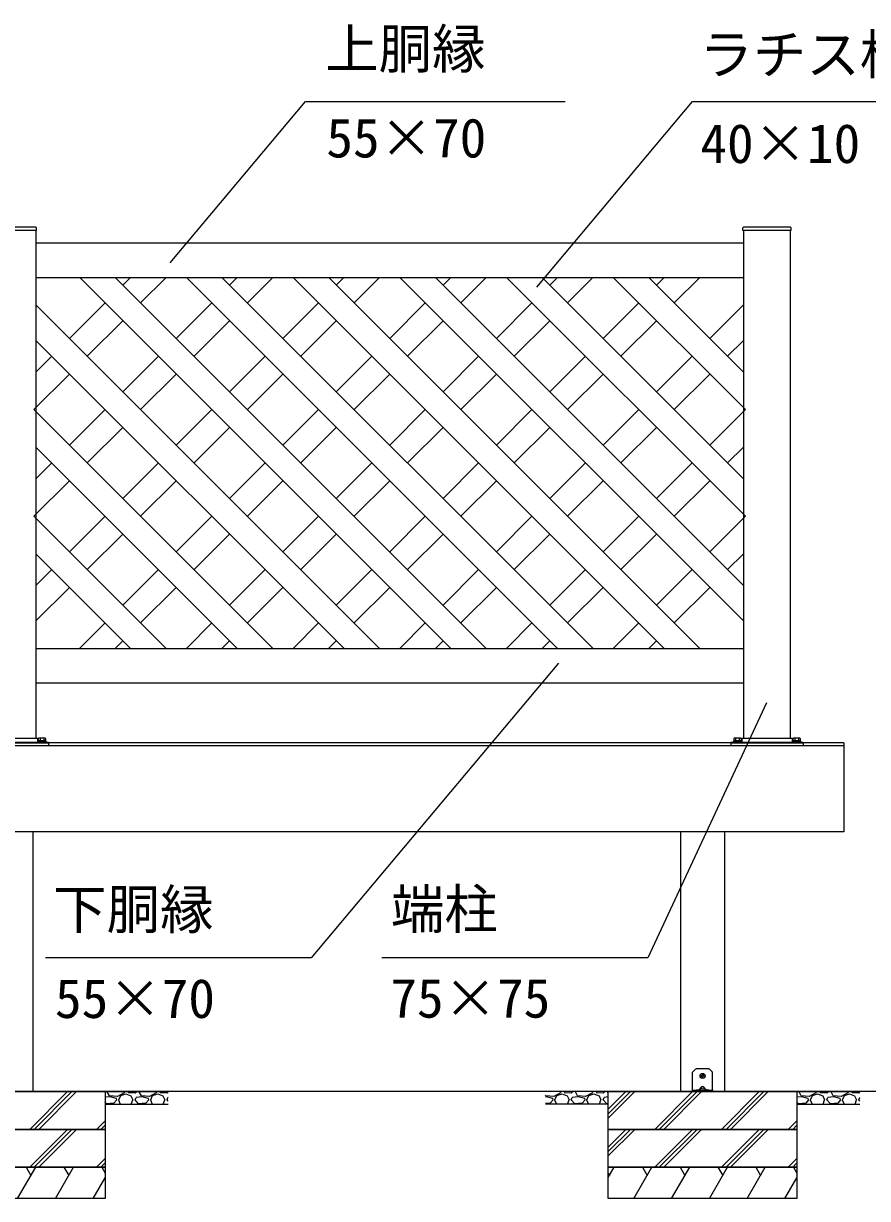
# Model space of a CAD drawing. Units: millimetres, scale not verified. Extents: x -4375 to 4375, y -6499 to 6473.
# Drawn here: x 18 to 1360, y 81 to 1950 of the extents above; entities that cross this region are included whole.
import ezdxf
from ezdxf.enums import TextEntityAlignment as Align

# ---------------------------------------------------------------- set-up
doc = ezdxf.new("R2010")
doc.units = ezdxf.units.MM
doc.header["$LTSCALE"] = 30
for name, color, linetype in [('0-2_YKK_13', 4, 'Continuous'), ('0-3_YKK_A1', 4, 'Continuous'), ('0-4_YKK_D', 6, 'Continuous')]:
    doc.layers.add(name, color=color, linetype=linetype)
doc.styles.add('ＭＳ ゴシック', font='')
doc.styles.get('ＭＳ ゴシック').set_extended_font_data('MS Gothic')

msp = doc.modelspace()

# ---------------------------------------------------------------- linework, layer by layer
at = {"layer": '0-2_YKK_13'}
for p, q in [((1085.91, 286.21), (1081.5, 281.8)), ((1081.5, 253.8), (1081.5, 281.8)), ((1107.67, 286.8), (1087.33, 286.8)), ((1113.5, 281.8), (1109.09, 286.21)), ((1113.5, 253.8), (1113.5, 281.8)), ((1095.26, 276.3), (1096.36, 276.32)), ((1095.26, 275.3), (1096.36, 275.28)), ((1096.36, 276.32), (1096.88, 276.42)), ((1096.36, 275.28), (1096.88, 275.18)), ((1096.98, 276.94), (1096.88, 276.42)), ((1096.98, 274.66), (1096.88, 275.18)), ((1097, 278.04), (1096.98, 276.94)), ((1097, 273.56), (1096.98, 274.66)), ((1098, 278.04), (1098.02, 276.94)), ((1098, 273.56), (1098.02, 274.66)), ((1098.02, 276.94), (1098.12, 276.42)), ((1098.02, 274.66), (1098.12, 275.18)), ((1098.64, 276.32), (1098.12, 276.42)), ((1098.64, 275.28), (1098.12, 275.18)), ((1099.74, 276.3), (1098.64, 276.32)), ((1099.74, 275.3), (1098.64, 275.28)), ((1081.5, 253.3), (1081.5, 253.8)), ((1085.91, 250.8), (1081.5, 250.8)), ((1085.91, 253.3), (1087.33, 253.3)), ((1085.91, 250.8), (1085.91, 253.3)), ((1087.33, 250.8), (1085.91, 250.8)), ((1107.67, 253.3), (1087.33, 253.3)), ((1107.67, 250.8), (1087.33, 250.8)), ((1096.06, 258.26), (1091.6, 253.8)), ((1093.5, 254.22), (1093.5, 253.8)), ((1094, 253.3), (1101, 253.3)), ((1103.4, 253.8), (1098.94, 258.26)), ((1101.5, 254.22), (1101.5, 253.8)), ((1107.67, 253.3), (1109.09, 253.3)), ((1109.09, 250.8), (1107.67, 250.8)), ((1109.09, 253.3), (1113.5, 253.3)), ((1109.09, 253.3), (1109.09, 250.8)), ((1113.5, 250.8), (1109.09, 250.8)), ((1113.5, 253.8), (1113.5, 253.3)), ((1113.5, 253.3), (1113.5, 250.8))]:
    msp.add_line(p, q, dxfattribs=at)
msp.add_lwpolyline([(1081.5, 250.8), (1081.5, 253.3), (1085.91, 253.3)], dxfattribs=at)
msp.add_circle((1097.5, 275.8), 4, dxfattribs=at)
for centre, radius, start, end in [((1087.33, 284.8), 2, 90, 135), ((1107.67, 284.8), 2, 45, 90), ((1097.5, 275.8), 2.3, 167.44414, 192.55586), ((1097.5, 275.8), 2.3, 77.44414, 102.55586), ((1097.5, 275.8), 2.3, 257.44414, 282.55586), ((1097.5, 275.8), 2.3, 347.44414, 12.55586), ((1094.5, 254.22), 1, 126.03188, 180), ((1094, 253.8), 0.5, 180, 270), ((1097.5, 250.1), 6.1, 53.96812, 126.03188), ((1101, 253.8), 0.5, 270, 0), ((1100.5, 254.22), 1, 0, 53.96812)]:
    msp.add_arc(centre, radius, start, end, dxfattribs=at)
for centre, major_axis, ratio, start_param, end_param in [((1092.1, 253.8), (0.688, 0.425), 0.381966, 2.1243707, 3.695167), ((1097.5, 255.37), (0, -3.54), 0.707107, 2.5261129, 3.7570724), ((1102.9, 253.8), (0.688, -0.425), 0.381966, 5.7296109, 7.3004073)]:
    msp.add_ellipse(centre, major_axis=major_axis, ratio=ratio, start_param=start_param, end_param=end_param, dxfattribs=at)
at = {"layer": '0-3_YKK_A1'}
for p, q in [((37.29, 1625.8), (-37.29, 1625.8)), ((37.5, 1620.8), (37.5, 812.8)), ((38.5, 1620.8), (38.29, 1624.85)), ((1162.5, 1620.8), (1162.5, 812.8)), ((1237.29, 1625.8), (1162.71, 1625.8)), ((1237.5, 812.8), (1237.5, 1620.8)), ((1238.5, 1620.8), (1238.29, 1624.85)), ((37.5, 1600.8), (1162.5, 1600.8)), ((37.5, 1545.8), (1162.5, 1545.8)), ((107.06, 1545.8), (697.06, 955.8)), ((163.63, 1545.8), (753.63, 955.8)), ((175.74, 1533.69), (187.84, 1545.8)), ((204.02, 1505.41), (244.41, 1545.8)), ((276.77, 1545.8), (866.77, 955.8)), ((333.33, 1545.8), (923.33, 955.8)), ((345.44, 1533.69), (357.55, 1545.8)), ((373.73, 1505.41), (414.12, 1545.8)), ((446.47, 1545.8), (1036.47, 955.8)), ((503.04, 1545.8), (1093.04, 955.8)), ((515.15, 1533.69), (527.25, 1545.8)), ((543.43, 1505.41), (583.82, 1545.8)), ((1162.5, 999.48), (616.18, 1545.8)), ((1162.5, 1056.05), (672.75, 1545.8)), ((696.96, 1545.8), (684.85, 1533.69)), ((753.53, 1545.8), (713.14, 1505.41)), ((1165.69, 1166), (785.88, 1545.8)), ((1162.5, 1225.75), (842.45, 1545.8)), ((866.67, 1545.8), (854.56, 1533.69)), ((923.23, 1545.8), (882.84, 1505.41)), ((1165.69, 1335.7), (955.59, 1545.8)), ((1162.5, 1395.46), (1012.16, 1545.8)), ((1036.37, 1545.8), (1024.26, 1533.69)), ((1092.94, 1545.8), (1052.55, 1505.41)), ((37.5, 1502.22), (583.92, 955.8)), ((90.88, 1448.84), (147.45, 1505.41)), ((260.59, 1448.84), (317.16, 1505.41)), ((430.29, 1448.84), (486.86, 1505.41)), ((656.57, 1505.41), (600, 1448.84)), ((826.27, 1505.41), (769.71, 1448.84)), ((995.98, 1505.41), (939.41, 1448.84)), ((1162.5, 1502.22), (1109.12, 1448.84)), ((119.17, 1420.56), (175.74, 1477.12)), ((288.87, 1420.56), (345.44, 1477.12)), ((458.58, 1420.56), (515.15, 1477.12)), ((684.85, 1477.12), (628.28, 1420.56)), ((854.56, 1477.12), (797.99, 1420.56)), ((1024.26, 1477.12), (967.7, 1420.56)), ((37.5, 1445.65), (527.35, 955.8)), ((1162.5, 1445.65), (1137.4, 1420.56)), ((37.5, 1395.46), (62.6, 1420.56)), ((175.74, 1363.99), (232.3, 1420.56)), ((345.44, 1363.99), (402.01, 1420.56)), ((571.72, 1420.56), (515.15, 1363.99)), ((741.42, 1420.56), (684.85, 1363.99)), ((911.13, 1420.56), (854.56, 1363.99)), ((1080.83, 1420.56), (1024.26, 1363.99)), ((34.31, 1335.7), (90.88, 1392.27)), ((204.02, 1335.7), (260.59, 1392.27)), ((373.73, 1335.7), (430.29, 1392.27)), ((600, 1392.27), (543.43, 1335.7)), ((769.71, 1392.27), (713.14, 1335.7)), ((939.41, 1392.27), (882.84, 1335.7)), ((1109.12, 1392.27), (1052.55, 1335.7)), ((34.31, 1335.7), (414.22, 955.8)), ((90.88, 1279.13), (147.45, 1335.7)), ((260.59, 1279.13), (317.16, 1335.7)), ((486.86, 1335.7), (430.29, 1279.13)), ((656.57, 1335.7), (600, 1279.13)), ((826.27, 1335.7), (769.71, 1279.13)), ((995.98, 1335.7), (939.41, 1279.13)), ((1165.69, 1335.7), (1109.12, 1279.13)), ((119.17, 1250.85), (175.74, 1307.42)), ((288.87, 1250.85), (345.44, 1307.42)), ((515.15, 1307.42), (458.58, 1250.85)), ((684.85, 1307.42), (628.28, 1250.85)), ((854.56, 1307.42), (797.99, 1250.85)), ((1024.26, 1307.42), (967.7, 1250.85)), ((37.5, 1275.95), (357.65, 955.8)), ((1162.5, 1275.95), (1137.4, 1250.85)), ((37.5, 1225.75), (62.6, 1250.85)), ((175.74, 1194.28), (232.3, 1250.85)), ((402.01, 1250.85), (345.44, 1194.28)), ((571.72, 1250.85), (515.15, 1194.28)), ((741.42, 1250.85), (684.85, 1194.28)), ((911.13, 1250.85), (854.56, 1194.28)), ((1080.83, 1250.85), (1024.26, 1194.28)), ((34.31, 1166), (90.88, 1222.57)), ((204.02, 1166), (260.59, 1222.57)), ((430.29, 1222.57), (373.73, 1166)), ((600, 1222.57), (543.43, 1166)), ((769.71, 1222.57), (713.14, 1166)), ((939.41, 1222.57), (882.84, 1166)), ((1109.12, 1222.57), (1052.55, 1166)), ((34.31, 1166), (244.51, 955.8)), ((90.88, 1109.43), (147.45, 1166)), ((317.16, 1166), (260.59, 1109.43)), ((486.86, 1166), (430.29, 1109.43)), ((656.57, 1166), (600, 1109.43)), ((826.27, 1166), (769.71, 1109.43)), ((995.98, 1166), (939.41, 1109.43)), ((1165.69, 1166), (1109.12, 1109.43)), ((119.17, 1081.14), (175.74, 1137.71)), ((345.44, 1137.71), (288.87, 1081.14)), ((515.15, 1137.71), (458.58, 1081.14)), ((684.85, 1137.71), (628.28, 1081.14)), ((854.56, 1137.71), (797.99, 1081.14)), ((1024.26, 1137.71), (967.7, 1081.14)), ((37.5, 1106.24), (187.94, 955.8)), ((1162.5, 1106.24), (1137.4, 1081.14)), ((37.5, 1056.05), (62.6, 1081.14)), ((232.3, 1081.14), (175.74, 1024.58)), ((402.01, 1081.14), (345.44, 1024.58)), ((571.72, 1081.14), (515.15, 1024.58)), ((741.42, 1081.14), (684.85, 1024.58)), ((911.13, 1081.14), (854.56, 1024.58)), ((1080.83, 1081.14), (1024.26, 1024.58)), ((37.5, 999.48), (90.88, 1052.86)), ((260.59, 1052.86), (204.02, 996.29)), ((430.29, 1052.86), (373.73, 996.29)), ((600, 1052.86), (543.43, 996.29)), ((769.71, 1052.86), (713.14, 996.29)), ((939.41, 1052.86), (882.84, 996.29)), ((1109.12, 1052.86), (1052.55, 996.29)), ((147.45, 996.29), (106.96, 955.8)), ((317.16, 996.29), (276.67, 955.8)), ((486.86, 996.29), (446.37, 955.8)), ((656.57, 996.29), (616.08, 955.8)), ((826.27, 996.29), (785.78, 955.8)), ((995.98, 996.29), (955.49, 955.8)), ((37.5, 955.8), (1162.5, 955.8)), ((175.74, 968.01), (163.53, 955.8)), ((345.44, 968.01), (333.23, 955.8)), ((515.15, 968.01), (502.94, 955.8)), ((684.85, 968.01), (672.65, 955.8)), ((854.56, 968.01), (842.35, 955.8)), ((1024.26, 968.01), (1012.06, 955.8)), ((37.5, 900.8), (1162.5, 900.8)), ((1322, 805.8), (-1327, 805.8)), ((-57.5, 806.8), (57.5, 806.8)), ((-57.5, 805.8), (57.5, 805.8)), ((57.5, 805.8), (-57.5, 805.8)), ((-40, 812.8), (40, 812.8)), ((40, 812.8), (40, 806.8)), ((42, 813), (41.23, 812.55)), ((41.23, 812.55), (41.23, 809)), ((52.77, 809), (41.23, 809)), ((52, 813), (42, 813)), ((44.11, 812.55), (44.11, 809)), ((49.89, 812.55), (49.89, 809)), ((52, 813), (52.77, 812.55)), ((52.77, 812.55), (52.77, 809)), ((57.5, 806.8), (57.5, 805.8)), ((57.5, 805.8), (57.5, 800.8)), ((1142.5, 806.8), (1257.5, 806.8)), ((1142.5, 806.8), (1142.5, 805.8)), ((1142.5, 805.8), (1257.5, 805.8)), ((1142.5, 805.8), (1142.5, 800.8)), ((1257.5, 805.8), (1142.5, 805.8)), ((1148, 813), (1147.23, 812.55)), ((1147.23, 812.55), (1147.23, 809)), ((1158.77, 809), (1147.23, 809)), ((1158, 813), (1148, 813)), ((1150.11, 812.55), (1150.11, 809)), ((1155.89, 812.55), (1155.89, 809)), ((1158, 813), (1158.77, 812.55)), ((1158.77, 812.55), (1158.77, 809)), ((1160, 812.8), (1160, 806.8)), ((1160, 812.8), (1240, 812.8)), ((1240, 812.8), (1240, 806.8)), ((1242, 813), (1241.23, 812.55)), ((1241.23, 812.55), (1241.23, 809)), ((1252.77, 809), (1241.23, 809)), ((1252, 813), (1242, 813)), ((1244.11, 812.55), (1244.11, 809)), ((1249.89, 812.55), (1249.89, 809)), ((1252, 813), (1252.77, 812.55)), ((1252.77, 812.55), (1252.77, 809)), ((1257.5, 806.8), (1257.5, 805.8)), ((1257.5, 805.8), (1257.5, 800.8)), ((1322, 805.8), (1322, 663.8)), ((1322, 800.8), (-1327, 800.8)), ((1322, 663.8), (-1327, 663.8)), ((32.5, 663.8), (32.5, 250.8)), ((1062.42, 663.8), (1062.42, 250.8)), ((1132.58, 663.8), (1132.58, 250.8)), ((1984.09, 250.8), (-1616.31, 250.8)), ((-37.58, 250.8), (32.58, 250.8)), ((27.74, 190.8), (87.74, 250.8)), ((34.81, 190.8), (94.81, 250.8)), ((41.88, 190.8), (101.88, 250.8)), ((147.5, 250.8), (247.5, 250.8)), ((150.94, 250.23), (151.45, 250.8)), ((154.49, 244.13), (150.94, 250.23)), ((167.19, 243.12), (154.49, 244.13)), ((177.86, 248.7), (167.19, 243.12)), ((169.22, 237.53), (172.27, 244.64)), ((172.27, 244.64), (180.4, 247.18)), ((178.46, 250.8), (177.86, 248.7)), ((180.4, 247.18), (188.53, 244.13)), ((183.79, 250.8), (184.46, 249.21)), ((184.46, 249.21), (195.13, 248.7)), ((188.53, 244.13), (191.58, 237.53)), ((195.13, 248.7), (197.84, 250.8)), ((201.74, 250.23), (202.25, 250.8)), ((205.29, 244.13), (201.74, 250.23)), ((217.99, 243.12), (205.29, 244.13)), ((228.66, 248.7), (217.99, 243.12)), ((220.02, 237.53), (223.07, 244.64)), ((223.07, 244.64), (231.2, 247.18)), ((229.26, 250.8), (228.66, 248.7)), ((231.2, 247.18), (239.33, 244.13)), ((234.59, 250.8), (235.26, 249.21)), ((235.26, 249.21), (245.93, 248.7)), ((239.33, 244.13), (242.38, 237.53)), ((245.93, 248.7), (247.5, 249.92)), ((947.5, 250.8), (847.5, 250.8)), ((848.09, 244.13), (847.5, 245.15)), ((860.79, 243.12), (848.09, 244.13)), ((871.46, 248.7), (860.79, 243.12)), ((862.82, 237.53), (865.87, 244.64)), ((865.87, 244.64), (874, 247.18)), ((872.06, 250.8), (871.46, 248.7)), ((874, 247.18), (882.13, 244.13)), ((877.39, 250.8), (878.06, 249.21)), ((878.06, 249.21), (888.73, 248.7)), ((882.13, 244.13), (885.18, 237.53)), ((888.73, 248.7), (891.44, 250.8)), ((895.34, 250.23), (895.85, 250.8)), ((898.89, 244.13), (895.34, 250.23)), ((911.59, 243.12), (898.89, 244.13)), ((922.26, 248.7), (911.59, 243.12)), ((913.62, 237.53), (916.67, 244.64)), ((916.67, 244.64), (924.8, 247.18)), ((922.86, 250.8), (922.26, 248.7)), ((924.8, 247.18), (932.93, 244.13)), ((928.19, 250.8), (928.86, 249.21)), ((928.86, 249.21), (939.53, 248.7)), ((932.93, 244.13), (935.98, 237.53)), ((939.53, 248.7), (942.24, 250.8)), ((946.14, 250.23), (946.65, 250.8)), ((947.5, 247.89), (946.14, 250.23)), ((947.5, 222.69), (975.61, 250.8)), ((947.5, 215.62), (982.68, 250.8)), ((947.5, 208.55), (989.75, 250.8)), ((1021.67, 190.8), (1081.67, 250.8)), ((1028.74, 190.8), (1088.74, 250.8)), ((1035.81, 190.8), (1095.81, 250.8)), ((1132.58, 250.8), (1062.42, 250.8)), ((1127.74, 190.8), (1187.74, 250.8)), ((1134.81, 190.8), (1194.81, 250.8)), ((1141.88, 190.8), (1201.88, 250.8)), ((1247.5, 250.8), (1347.5, 250.8)), ((1250.94, 250.23), (1251.45, 250.8)), ((1254.49, 244.13), (1250.94, 250.23)), ((1267.19, 243.12), (1254.49, 244.13)), ((1277.86, 248.7), (1267.19, 243.12)), ((1269.22, 237.53), (1272.27, 244.64)), ((1272.27, 244.64), (1280.4, 247.18)), ((1278.46, 250.8), (1277.86, 248.7)), ((1280.4, 247.18), (1288.53, 244.13)), ((1283.79, 250.8), (1284.46, 249.21)), ((1284.46, 249.21), (1295.13, 248.7)), ((1288.53, 244.13), (1291.58, 237.53)), ((1295.13, 248.7), (1297.84, 250.8)), ((1301.74, 250.23), (1302.25, 250.8)), ((1305.29, 244.13), (1301.74, 250.23)), ((1317.99, 243.12), (1305.29, 244.13)), ((1328.66, 248.7), (1317.99, 243.12)), ((1320.02, 237.53), (1323.07, 244.64)), ((1323.07, 244.64), (1331.2, 247.18)), ((1329.26, 250.8), (1328.66, 248.7)), ((1331.2, 247.18), (1339.33, 244.13)), ((1334.59, 250.8), (1335.26, 249.21)), ((1335.26, 249.21), (1345.93, 248.7)), ((1339.33, 244.13), (1342.38, 237.53)), ((1345.93, 248.7), (1347.5, 249.92)), ((155.51, 242.61), (147.5, 241.77)), ((149.92, 231.43), (147.5, 234.07)), ((147.5, 230.8), (247.5, 230.8)), ((161.6, 232.45), (149.92, 231.43)), ((165.67, 240.07), (155.51, 242.61)), ((166.18, 237.53), (161.6, 232.45)), ((166.18, 237.53), (165.67, 240.07)), ((168.72, 237.53), (171.6, 230.8)), ((189.17, 230.8), (191.58, 237.53)), ((195.13, 237.53), (196.66, 241.59)), ((200.72, 231.43), (195.13, 237.53)), ((206.31, 242.61), (196.66, 241.59)), ((212.4, 232.45), (200.72, 231.43)), ((216.47, 240.07), (206.31, 242.61)), ((216.98, 237.53), (212.4, 232.45)), ((216.98, 237.53), (216.47, 240.07)), ((219.52, 237.53), (222.4, 230.8)), ((239.97, 230.8), (242.38, 237.53)), ((245.93, 237.53), (247.46, 241.59)), ((247.5, 235.82), (245.93, 237.53)), ((247.5, 241.6), (247.46, 241.59)), ((849.11, 242.61), (847.5, 242.44)), ((855.2, 232.45), (847.5, 231.78)), ((947.5, 230.8), (847.5, 230.8)), ((859.27, 240.07), (849.11, 242.61)), ((859.78, 237.53), (855.2, 232.45)), ((859.78, 237.53), (859.27, 240.07)), ((862.32, 237.53), (865.2, 230.8)), ((882.77, 230.8), (885.18, 237.53)), ((888.73, 237.53), (890.26, 241.59)), ((894.32, 231.43), (888.73, 237.53)), ((899.91, 242.61), (890.26, 241.59)), ((906, 232.45), (894.32, 231.43)), ((910.07, 240.07), (899.91, 242.61)), ((910.58, 237.53), (906, 232.45)), ((910.58, 237.53), (910.07, 240.07)), ((913.12, 237.53), (916, 230.8)), ((933.57, 230.8), (935.98, 237.53)), ((939.53, 237.53), (941.06, 241.59)), ((945.12, 231.43), (939.53, 237.53)), ((947.5, 242.27), (941.06, 241.59)), ((947.5, 231.64), (945.12, 231.43)), ((1255.51, 242.61), (1247.5, 241.77)), ((1249.92, 231.43), (1247.5, 234.07)), ((1247.5, 230.8), (1347.5, 230.8)), ((1261.6, 232.45), (1249.92, 231.43)), ((1265.67, 240.07), (1255.51, 242.61)), ((1266.18, 237.53), (1261.6, 232.45)), ((1266.18, 237.53), (1265.67, 240.07)), ((1268.72, 237.53), (1271.6, 230.8)), ((1289.17, 230.8), (1291.58, 237.53)), ((1295.13, 237.53), (1296.66, 241.59)), ((1300.72, 231.43), (1295.13, 237.53)), ((1306.31, 242.61), (1296.66, 241.59)), ((1312.4, 232.45), (1300.72, 231.43)), ((1316.47, 240.07), (1306.31, 242.61)), ((1316.98, 237.53), (1312.4, 232.45)), ((1316.98, 237.53), (1316.47, 240.07)), ((1319.52, 237.53), (1322.4, 230.8)), ((1339.97, 230.8), (1342.38, 237.53)), ((1345.93, 237.53), (1347.46, 241.59)), ((1347.5, 235.82), (1345.93, 237.53)), ((1347.5, 241.6), (1347.46, 241.59)), ((27.74, 130.8), (87.74, 190.8)), ((34.81, 130.8), (94.81, 190.8)), ((41.88, 130.8), (101.88, 190.8)), ((133.8, 190.8), (147.5, 204.5)), ((140.87, 190.8), (147.5, 197.43)), ((947.5, 190.8), (1247.5, 190.8)), ((947.5, 162.69), (975.61, 190.8)), ((947.5, 155.62), (982.68, 190.8)), ((947.5, 148.55), (989.75, 190.8)), ((1021.67, 130.8), (1081.67, 190.8)), ((1028.74, 130.8), (1088.74, 190.8)), ((1035.81, 130.8), (1095.81, 190.8)), ((1127.74, 130.8), (1187.74, 190.8)), ((1134.81, 130.8), (1194.81, 190.8)), ((1141.88, 130.8), (1201.88, 190.8)), ((1233.8, 190.8), (1247.5, 204.5)), ((1240.87, 190.8), (1247.5, 197.43)), ((133.8, 130.8), (147.5, 144.5)), ((140.87, 130.8), (147.5, 137.43)), ((1233.8, 130.8), (1247.5, 144.5)), ((1240.87, 130.8), (1247.5, 137.43)), ((8.31, 80.8), (37.18, 130.8)), ((21.96, 130.8), (29.57, 117.62)), ((68.36, 80.8), (97.22, 130.8)), ((82, 130.8), (89.61, 117.62)), ((128.4, 80.8), (147.5, 113.88)), ((142.05, 130.8), (147.5, 121.36)), ((947.5, 114.26), (957.05, 130.8)), ((947.5, 120.97), (949.44, 117.62)), ((988.22, 80.8), (1017.09, 130.8)), ((1001.87, 130.8), (1009.48, 117.62)), ((1048.27, 80.8), (1077.14, 130.8)), ((1061.91, 130.8), (1069.53, 117.62)), ((1108.31, 80.8), (1137.18, 130.8)), ((1121.96, 130.8), (1129.57, 117.62)), ((1168.36, 80.8), (1197.22, 130.8)), ((1182, 130.8), (1189.61, 117.62)), ((1228.4, 80.8), (1247.5, 113.88)), ((1242.05, 130.8), (1247.5, 121.36))]:
    msp.add_line(p, q, dxfattribs=at)
for points in [[(38.5, 1620.8), (-38.5, 1620.8), (-38.29, 1624.85)], [(1238.5, 1620.8), (1161.5, 1620.8), (1161.71, 1624.85)], [(-152.5, 250.8), (147.5, 250.8), (147.5, 190.8)], [(147.5, 190.8), (-152.5, 190.8), (147.5, 190.8)], [(147.5, 190.8), (147.5, 130.8), (-152.5, 130.8), (-152.5, 190.8)], [(1247.5, 190.8), (947.5, 190.8), (1247.5, 190.8)], [(1247.5, 190.8), (1247.5, 130.8), (947.5, 130.8), (947.5, 190.8)]]:
    msp.add_lwpolyline(points, dxfattribs=at)
for points in [[(53.5, 807.8), (53.5, 806.8), (40.5, 806.8), (40.5, 807.8)], [(52.57, 807.8), (41.42, 807.8), (41.42, 809), (52.57, 809)], [(1159.5, 807.8), (1159.5, 806.8), (1146.5, 806.8), (1146.5, 807.8)], [(1158.57, 807.8), (1147.42, 807.8), (1147.42, 809), (1158.57, 809)], [(1253.5, 807.8), (1253.5, 806.8), (1240.5, 806.8), (1240.5, 807.8)], [(1252.57, 807.8), (1241.42, 807.8), (1241.42, 809), (1252.57, 809)], [(947.5, 250.8), (1247.5, 250.8), (1247.5, 190.8), (947.5, 190.8)], [(-152.5, 130.8), (147.5, 130.8), (147.5, 80.8), (-152.5, 80.8)], [(947.5, 130.8), (1247.5, 130.8), (1247.5, 80.8), (947.5, 80.8)]]:
    msp.add_lwpolyline(points, close=True, dxfattribs=at)
for centre, radius, start, end in [((37.29, 1624.8), 1, 3, 90), ((1162.71, 1624.8), 1, 90, 177), ((1237.29, 1624.8), 1, 3, 90), ((42.67, 810.44), 2.56, 55.61708, 124.38292), ((47, 803.45), 9.55, 72.41276, 107.58724), ((51.33, 810.44), 2.56, 55.61708, 124.38292), ((1148.67, 810.44), 2.56, 55.61708, 124.38292), ((1153, 803.45), 9.55, 72.41276, 107.58724), ((1157.33, 810.44), 2.56, 55.61708, 124.38292), ((1242.67, 810.44), 2.56, 55.61708, 124.38292), ((1247, 803.45), 9.55, 72.41276, 107.58724), ((1251.33, 810.44), 2.56, 55.61708, 124.38292)]:
    msp.add_arc(centre, radius, start, end, dxfattribs=at)
at = {"layer": '0-4_YKK_D'}
for points in [[(250.69, 1568.97), (466.19, 1825.8), (879.05, 1825.8)], [(833.94, 1530.56), (1081.67, 1825.8), (1665.17, 1825.8)], [(868.16, 932.15), (475.17, 463.8), (52.5, 463.8)], [(1199.26, 869.06), (1010.29, 463.8), (587.62, 463.8)]]:
    msp.add_lwpolyline(points, dxfattribs=at)

# ---------------------------------------------------------------- texts
at = {"layer": '0-4_YKK_D', "style": 'ＭＳ ゴシック'}
for s, p in [('上胴縁', (497.33, 1859.73)), ('ラチス格子', (1092.46, 1850.82)), ('55×70', (499.26, 1718.06)), ('40×10', (1093.91, 1709.15)), ('下胴縁', (64.89, 490.91)), ('端柱', (601.94, 491.39)), ('55×70', (67.78, 349.25)), ('75×75', (600.97, 349.73))]:
    msp.add_text(s, height=62.32, dxfattribs=at).set_placement(p, align=Align.BOTTOM_LEFT)

doc.saveas('drawing.dxf')
